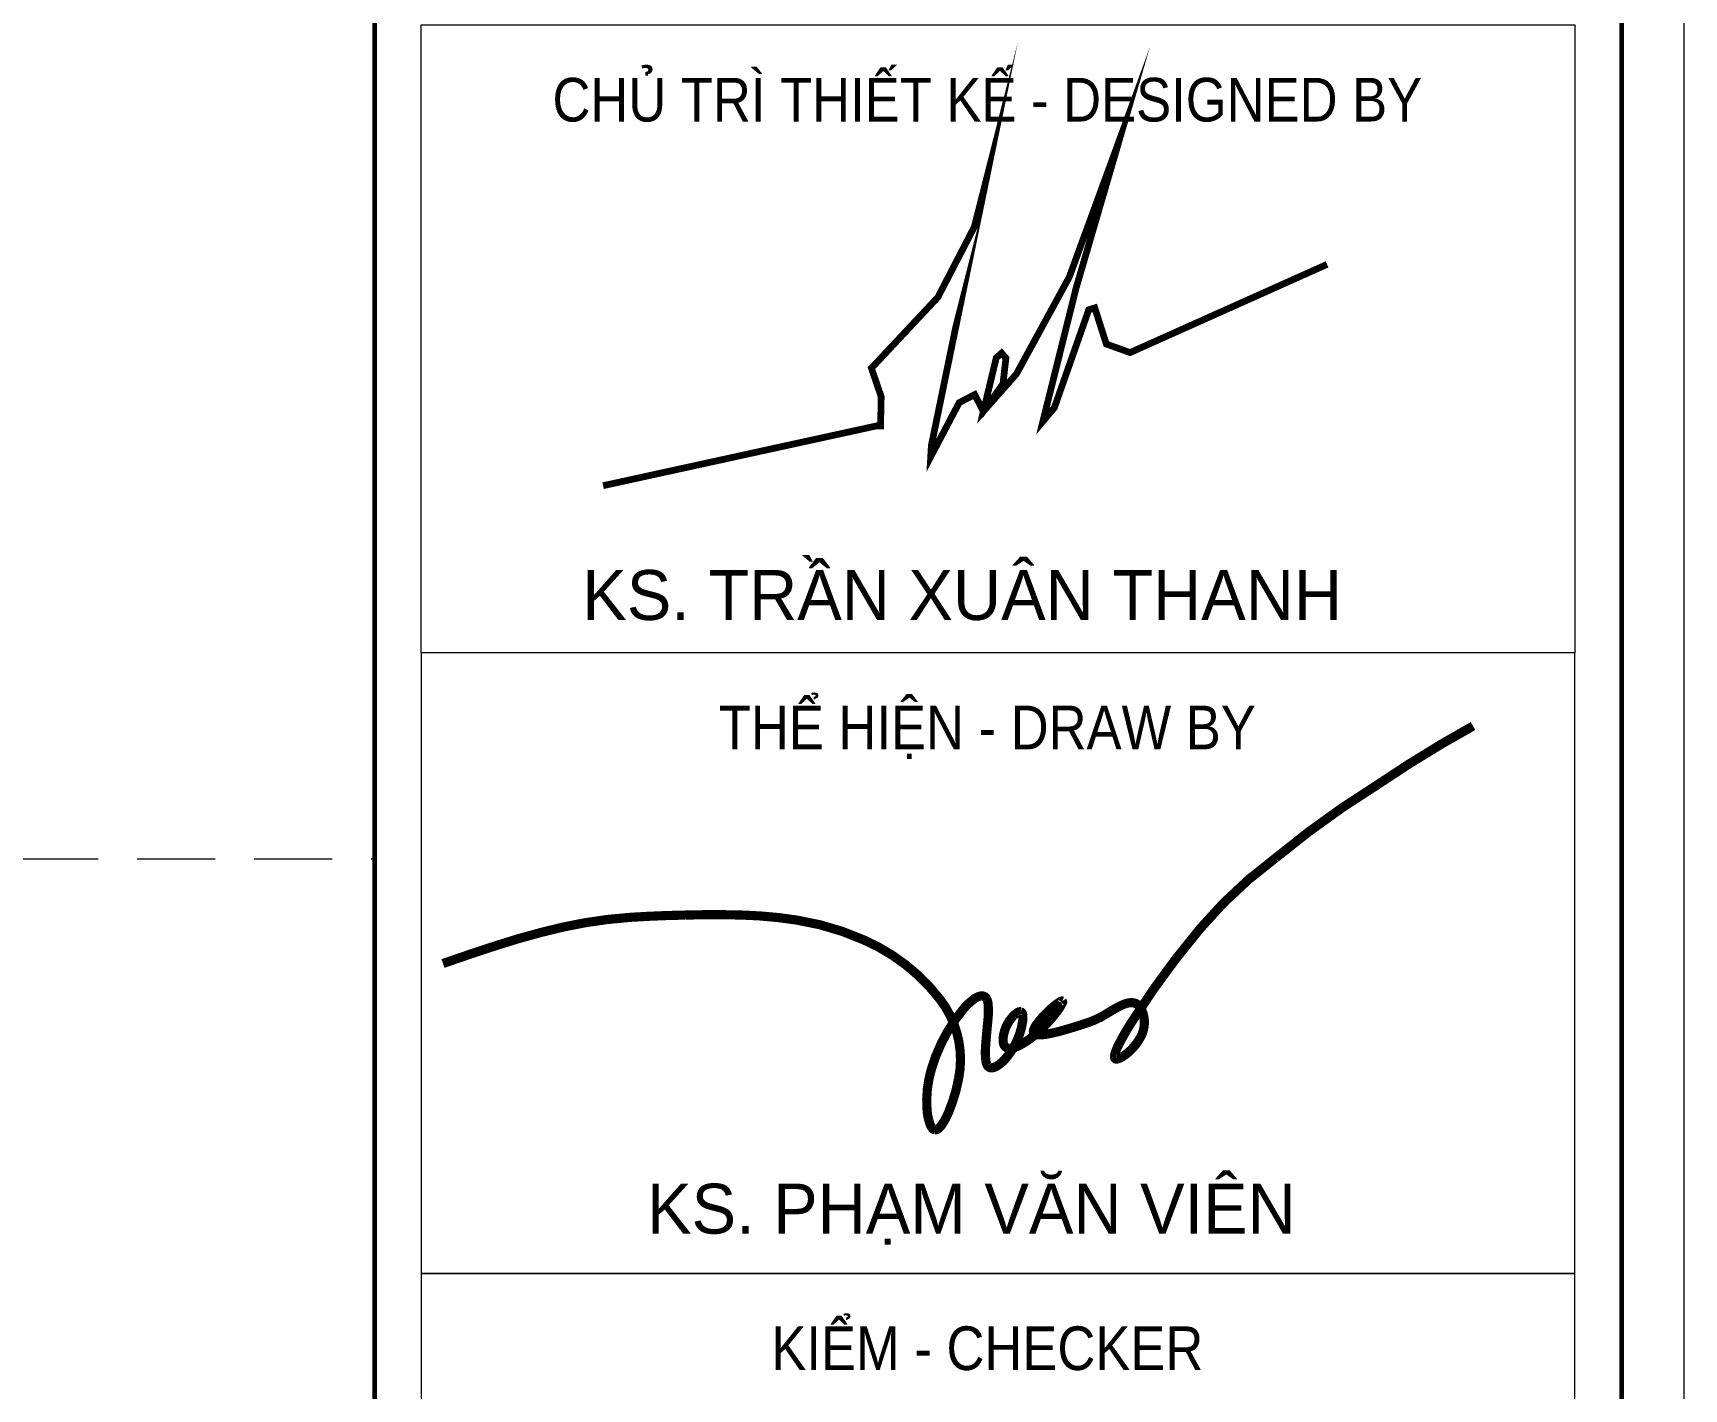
# Model space of a CAD drawing. Header units: millimetres. Extents: x -182770 to 489476, y -561170 to -280028.
# Drawn here: x 348228 to 350876, y -522962 to -520788 of the extents above; entities that cross this region are included whole.
import ezdxf
from ezdxf.enums import TextEntityAlignment as Align

# ---------------------------------------------------------------- set-up
doc = ezdxf.new("R2010")
doc.units = ezdxf.units.MM
doc.header["$MEASUREMENT"] = 0
doc.linetypes.add('HIDDEN', pattern=[0.375, 0.25, -0.125])
doc.layers.get('Defpoints').update_dxf_attribs({"color": 1})
for name, color, linetype, lineweight in [('Khungten_LCDI', 7, 'Continuous', 5), ('LC ISO', 153, 'Continuous', 13), ('LC MANH DUT', 35, 'HIDDEN', 5), ('LC Net thay', 63, 'Continuous', 25), ('LC Text1', 3, 'Continuous', 20)]:
    doc.layers.add(name, color=color, linetype=linetype, lineweight=lineweight)
doc.styles.add('Khungten', font='VHAVAN.TTF', dxfattribs={"width": 0.9, "height": 5000})
doc.styles.add('LC 1', font='VHAVANB.TTF')
doc.styles.add('Title', font='VHBLACK.TTF', dxfattribs={"width": 0.8})
doc.styles.add('VNAVANTH', font='VHAVANB.TTF', dxfattribs={"width": 0.6})

# ---------------------------------------------------------------- blocks, each defined once
blk = doc.blocks.new('lcdi fix')
at = {"layer": 'Defpoints', "lineweight": 0}
blk.add_lwpolyline([(-1200, -14850), (-1200, 14850), (40800, 14850), (40800, -14850)], close=True, dxfattribs=at)
at = {"layer": 'Khungten_LCDI', "color": 5, "lineweight": 60}
blk.add_line((36600, 14650), (36600, -14650), dxfattribs=at)
at = {"layer": 'Khungten_LCDI', "color": 5, "lineweight": 25}
blk.add_line((40600, -14650), (40600, 14650), dxfattribs=at)
at = {"layer": 'Khungten_LCDI', "color": 5, "lineweight": 60}
blk.add_lwpolyline([(0, -14650), (0, 14650), (40600, 14650), (40600, -14650)], close=True, dxfattribs=at)
at = {"layer": 'Khungten_LCDI', "color": 9, "lineweight": 15}
for points in [[(36750, -1521.9), (40450, -1521.9), (40450, -3535.5), (36750, -3535.5)], [(36750, -5526.4), (40450, -5526.4), (40450, -3535.5), (36750, -3535.5)], [(36750, -7517.3), (40450, -7517.3), (40450, -5526.4), (36750, -5526.4)]]:
    blk.add_lwpolyline(points, close=True, dxfattribs=at)
at = {"layer": 'LC ISO', "const_width": 21.6}
for points in [[(38222.9, -2819), (38225.2, -2714.7), (38193.8, -2622.9), (38407, -2395.5), (38523.8, -2169.8), (38558.7, -2032.7), (38386, -2871.3), (38384, -2906.9), (38424.1, -2830.7), (38475.4, -2733.5), (38525, -2707.6), (38553, -2761.4), (38615.8, -2673.2), (38625.2, -2590.3), (38611.2, -2574.6), (38594.2, -2589.8), (38553, -2761.4), (38659, -2641.3), (38828.4, -2330.8), (38987.1, -1897.3), (38849.7, -2368.1), (38748.8, -2773.2), (38743.8, -2793.5), (38780.6, -2749.6), (38890.8, -2435.7), (38910.2, -2429.5), (38947.2, -2545.4), (39023.4, -2572.9), (39655.2, -2290)], [(37333.2, -2999.8), (38223.2, -2805.2)]]:
    blk.add_lwpolyline(points, dxfattribs=at)
at = {"layer": 'LC ISO', "const_width": 29.4}
blk.add_lwpolyline([(36819.7, -4532.4, -0.005589), (36989.1, -4475.2, -0.022453), (37202.6, -4416, -0.038343), (37420.5, -4384.3, -0.012299), (37598.3, -4377, -0.014061), (37777.6, -4376.9, -0.032435), (37955.1, -4393.2, -0.065887), (38168.6, -4456.3, -0.127402), (38413.9, -4647.5, -0.217203), (38473.5, -4901.2, -0.056046), (38440.9, -5010.2, -0.054981), (38418.7, -5051, -0.074917), (38407.7, -5062.4, -0.192631), (38397.5, -5065.7, -0.190426), (38388.5, -5059.9, -0.079856), (38381.1, -5046, -0.067464), (38372, -4999.8, -0.089823), (38386, -4871.7, -0.10427), (38490.7, -4676, -0.05658), (38522.4, -4646.7, -0.102761), (38542.6, -4636.9, -0.411767), (38564.8, -4648.5, -0.072182), (38568.3, -4664.4, -0.042063), (38567.7, -4711.6, 0.006515), (38560.1, -4796.7, 0.050846), (38560.7, -4843.3, 0.084642), (38565.4, -4858.7, 0.316888), (38580.1, -4867.1, 0.10557), (38595, -4861.9, 0.079173), (38621.3, -4840.4, 0.148897), (38678.8, -4717.8, 0.074472), (38678.9, -4696.7, 0.295229), (38672.3, -4687, 0.15701), (38666.2, -4687.7, 0.097298), (38649.9, -4699.8, 0.165018), (38616.5, -4769.1, 0.085117), (38617.4, -4788.6, 0.384735), (38637.5, -4804.4, 0.083003), (38654.7, -4801.1, 0.044183), (38675.2, -4791.7, 0.048448), (38721.7, -4758.5, 0.055197), (38787.7, -4688.2, 0.06223), (38805.8, -4659.3, 0.356145), (38806.3, -4653.1, 0.296448), (38800, -4654.4, 0.057996), (38762.4, -4684.2, 0.048541), (38723, -4728.3, 0.086608), (38713.9, -4746.2, 0.314867), (38716.8, -4757.1, 0.149234), (38730.8, -4761, 0.047589), (38752.9, -4759.5, 0.030742), (38810.2, -4746.3, 0.010919), (38887.9, -4722.1, 0.058476), (38947, -4694.1, -0.021304), (38991.3, -4668.6, -0.046344), (39012.9, -4660.1, -0.096698), (39032.5, -4658.2, -0.153723), (39049, -4665.4, -0.103714), (39061.2, -4682.2, -0.235546), (39056.8, -4769, -0.124446), (39000, -4830.6, -0.115248), (38981.2, -4838.9, -0.439421), (38973.6, -4834, -0.101123), (38974.3, -4824.1, -0.053735), (38987.4, -4791.5, -0.025453), (39028.9, -4719.6, -0.033469), (39248, -4420.5, -0.059013), (39490.8, -4193.5, -0.0344), (39817.5, -3958.6, -0.023249), (40123.3, -3770.7)], format="xyb", dxfattribs=at)
at = {"color": 7, "style": 'Khungten', "width": 0.9}
for s, p in [('chñ tr× thiÕt kÕ - designed by', (38565.6, -1831.8)), ('thÓ hiÖn - draw by', (38565.6, -3845.4)), ('kiÓm - checker', (38565.6, -5836.3))]:
    blk.add_text(s, height=140, dxfattribs=at).set_placement(p, align=Align.CENTER)
at = {"color": 7, "style": 'VNAVANTH'}
for s, p in [('ks. TRÇN XU¢N THANH ', (38514.7, -3430.5)), ('ks. PH¹M V¡N VI£N', (38514.7, -5398.7))]:
    blk.add_text(s, height=160, dxfattribs=at).set_placement(p, align=Align.CENTER)
at = {"color": 7, "style": 'Khungten', "width": 0.8}
for tag, p in [('REVISION', (39498.8, -10746.3)), ('NGAYHT', (39546.1, -11609.4))]:
    blk.add_attdef(tag, text='', height=200, dxfattribs=at).set_placement(p, align=Align.CENTER)
at = {"layer": 'LC Text1', "color": 3, "style": 'LC 1', "width": 1.834006}
for tag, p, p2 in [('TENBANVE1', (36912.7, -8885.8), (40339.1, -8885.8)), ('TENBANVE2', (36912.7, -9562.5), (40339.1, -9562.5))]:
    blk.add_attdef(tag, text='', height=250, dxfattribs=at).set_placement(p, p2, align=Align.FIT)
at = {"layer": 'LC Text1', "style": 'Title', "width": 0.7}
blk.add_attdef('SOBANVE', text='', height=250, dxfattribs=at).set_placement((39562, -13896.2), align=Align.CENTER)

msp = doc.modelspace()

# ---------------------------------------------------------------- linework, layer by layer
at = {"layer": 'LC MANH DUT', "ltscale": 500}
msp.add_line((344645.5, -522111.9), (348776.1, -522111.9), dxfattribs=at)

# ---------------------------------------------------------------- block references
at = {"layer": 'LC Net thay', "xscale": 0.5000000000000013, "yscale": 0.5000000000000013, "zscale": 0.5000000000000013}
msp.add_blockref('lcdi fix', (330476.1, -520013.8), dxfattribs=at)

doc.saveas('drawing.dxf')
